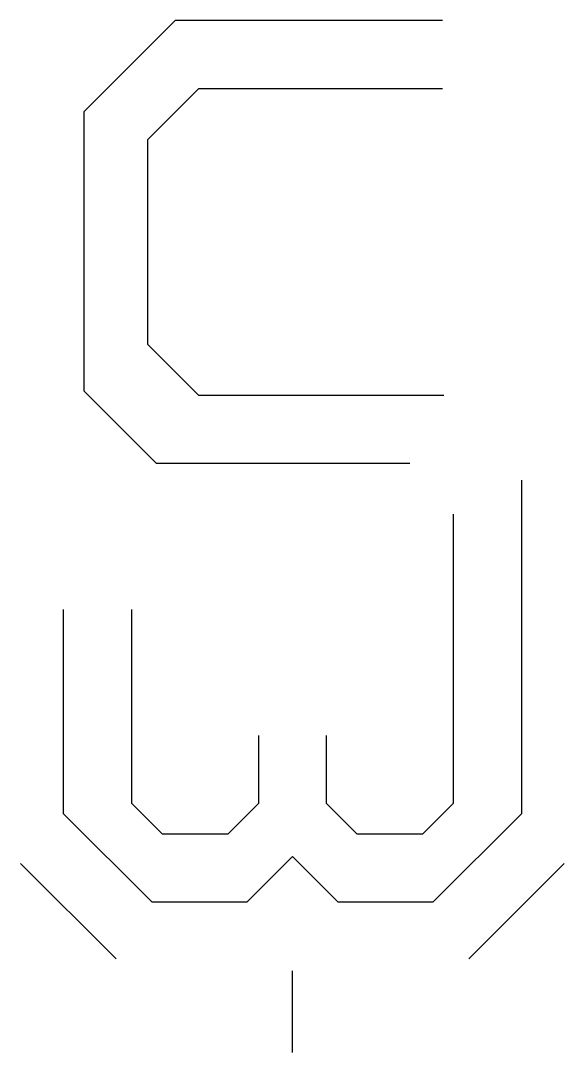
# Model space of a CAD drawing. Header units: inches. Extents: x 0.47 to 1.27, y 0.13 to 1.65.
import ezdxf

# ---------------------------------------------------------------- set-up
doc = ezdxf.new("R2010")
doc.units = ezdxf.units.IN
doc.header["$MEASUREMENT"] = 0
doc.layers.get('0').update_dxf_attribs({"true_color": 0xffffff})

msp = doc.modelspace()

# ---------------------------------------------------------------- linework, layer by layer
for p, q in [((0.467, 0.412), (0.607, 0.272)), ((1.125, 0.272), (1.265, 0.412)), ((0.866, 0.1345), (0.866, 0.2545))]:
    msp.add_line(p, q)
for points in [[(1.086, 1.65), (0.694, 1.65), (0.56, 1.516), (0.56, 1.106), (0.666, 1), (1.038, 1)], [(1.086, 1.55), (0.728, 1.55), (0.653, 1.475), (0.653, 1.175), (0.728, 1.1), (1.088, 1.1)], [(1.202, 0.975), (1.202, 0.485), (1.072, 0.355), (0.9332, 0.355), (0.866, 0.4222), (0.7989, 0.355), (0.66, 0.355), (0.53, 0.485), (0.53, 0.785)], [(1.102, 0.925), (1.102, 0.5), (1.057, 0.455), (0.961, 0.455), (0.916, 0.5), (0.916, 0.6)], [(0.816, 0.6), (0.816, 0.5), (0.771, 0.455), (0.675, 0.455), (0.63, 0.5), (0.63, 0.785)]]:
    msp.add_lwpolyline(points)

doc.saveas('drawing.dxf')
